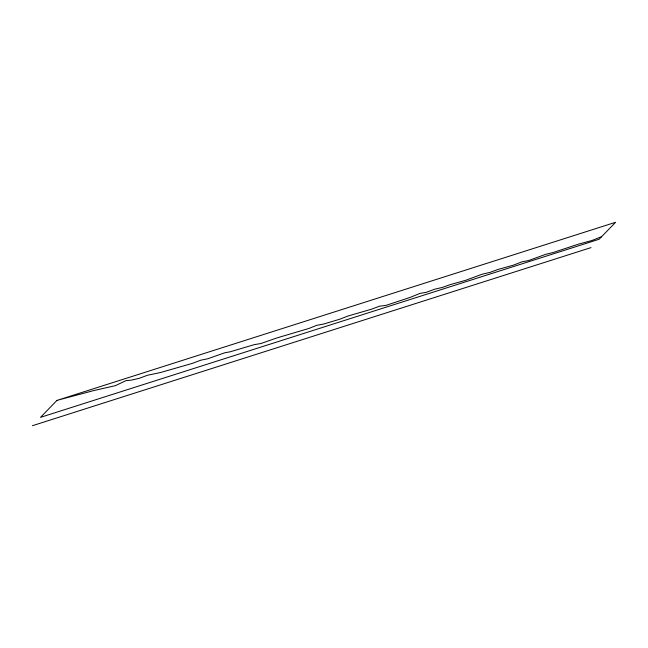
<?xml version="1.0" encoding="UTF-8"?>
<svg xmlns="http://www.w3.org/2000/svg" width="648" height="648" viewBox="0 0 648 648"><rect width="100%" height="100%" fill="white"/><g stroke="black" fill="none" stroke-linecap="round" stroke-linejoin="round"><path stroke-width="0.97" d="M56.975 400.391L40.508 417.353L599.133 239.25L615.6 222.288L56.975 400.391L93.758 390.574L115.352 385.665L126.036 380.619L131.39 380.117L139.336 378.294L147.444 375.265L160.518 372.527L192.326 363.374L200.921 360.158L207.741 358.781L224.743 352.787L230.194 351.791L254.146 344.679L261.014 343.489L276.923 337.916L308.845 328.487L316.678 325.345L323.854 323.992L339.755 319.213L348.049 315.997L371.677 309.153L379.582 306.18L385.868 305.419L410.062 297.432L419.993 293.398L426.198 292.345L434.743 289.178L442.292 287.445L450.214 284.61L465.523 280.365L482.144 274.217L490.01 272.395L498.166 269.398L513.175 265.226L521.826 261.881L528.711 260.512L545.673 254.324L553.011 252.566L578.259 244.215L591.98 240.489L601.66 236.65M32.4 425.712L591.025 247.609"/></g></svg>
